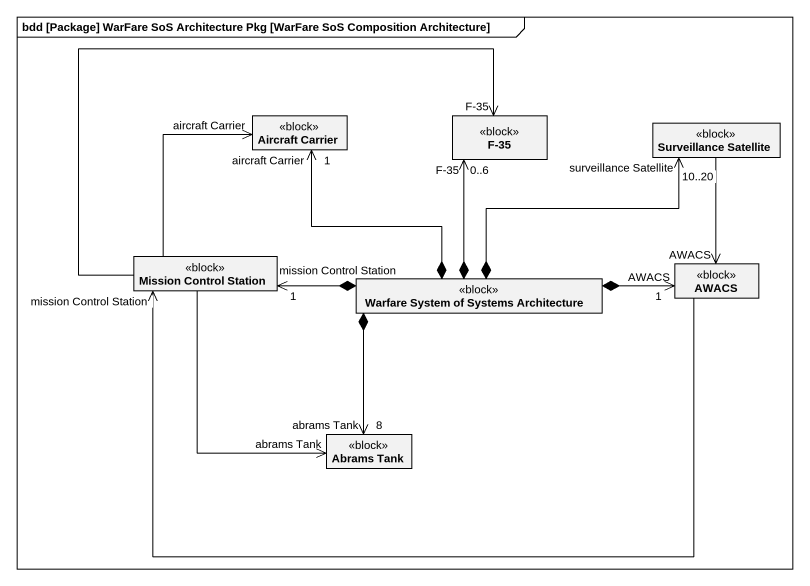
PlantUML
@startuml
mainframe bdd [Package] WarFare SoS Architecture Pkg [WarFare SoS Composition Architecture]
hide circle
hide empty members
class "Aircraft Carrier" as Aircraft_Carrier <<block>>
class "F-35" as F_35 <<block>>
class "Surveillance Satellite" as Surveillance_Satellite <<block>>
class "Mission Control Station" as Mission_Control_Station <<block>>
class "Warfare System of Systems Architecture" as Warfare_System_of_Systems <<block>>
class AWACS <<block>>
class "Abrams Tank" as Abrams_Tank <<block>>
Surveillance_Satellite --> "AWACS" AWACS
Mission_Control_Station -up-> "aircraft Carrier" Aircraft_Carrier
Mission_Control_Station -right-> "F-35" F_35
Mission_Control_Station --> "abrams Tank" Abrams_Tank
Warfare_System_of_Systems *-up-> "aircraft Carrier\n1" Aircraft_Carrier
Warfare_System_of_Systems *-up-> "F-35\n0..6" F_35
Warfare_System_of_Systems *-up-> "surveillance Satellite\n10..20" Surveillance_Satellite
Warfare_System_of_Systems *-left-> "mission Control Station\n1" Mission_Control_Station
Warfare_System_of_Systems *-right-> "AWACS\n1" AWACS
Warfare_System_of_Systems *--> "abrams Tank\n8" Abrams_Tank
AWACS -left-> "mission Control Station" Mission_Control_Station
@enduml
